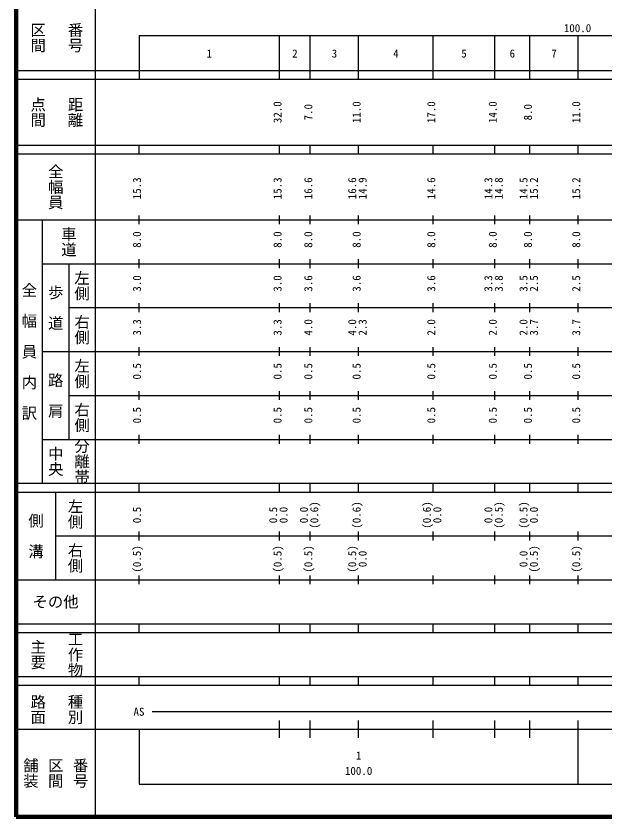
# Model space of a CAD drawing. Units: millimetres on the paper, enlarged 1000 times. Extents: x 40000 to 680000, y 20000 to 380000.
# Drawn here: x 40000 to 174096, y 20000 to 202409 of the extents above; entities that cross this region are included whole.
import ezdxf
from ezdxf.enums import TextEntityAlignment as Align

# ---------------------------------------------------------------- set-up
doc = ezdxf.new("R2010")
doc.units = ezdxf.units.MM
doc.header["$LTSCALE"] = 1000
doc.layers.add('M-TTL', color=2, linetype='Continuous', lineweight=140)
doc.layers.add('M-TTL-BAND', color=7, linetype='Continuous', lineweight=25)
doc.styles.add('@ＭＳ ゴシック', font='')
doc.styles.add('ＭＳ ゴシック', font='')
doc.styles.get('@ＭＳ ゴシック').set_extended_font_data('@MS Gothic')
doc.styles.get('ＭＳ ゴシック').set_extended_font_data('MS Gothic')

msp = doc.modelspace()

# ---------------------------------------------------------------- linework, layer by layer
at = {"layer": 'M-TTL'}
for p, q in [((40000, 380000), (40000, 20000)), ((40000, 20000), (680000, 20000))]:
    msp.add_line(p, q, dxfattribs=at)
at = {"layer": 'M-TTL-BAND'}
for p, q in [((58000, 370000), (58000, 20000)), ((68000, 198000), (579000, 198000)), ((68000, 198000), (68000, 188000)), ((100000, 188000), (100000, 198000)), ((107000, 188000), (107000, 198000)), ((118000, 188000), (118000, 198000)), ((135000, 188000), (135000, 198000)), ((149000, 188000), (149000, 198000)), ((157000, 188000), (157000, 198000)), ((168000, 188000), (168000, 198000)), ((40000, 190000), (579000, 190000)), ((40000, 188000), (579000, 188000)), ((40000, 173000), (579000, 173000)), ((68000, 171000), (68000, 173000)), ((100000, 171000), (100000, 173000)), ((107000, 171000), (107000, 173000)), ((118000, 171000), (118000, 173000)), ((135000, 171000), (135000, 173000)), ((149000, 171000), (149000, 173000)), ((157000, 171000), (157000, 173000)), ((168000, 171000), (168000, 173000)), ((40000, 171000), (579000, 171000)), ((68000, 155000), (68000, 157000)), ((100000, 155000), (100000, 157000)), ((107000, 155000), (107000, 157000)), ((118000, 155000), (118000, 157000)), ((135000, 155000), (135000, 157000)), ((149000, 155000), (149000, 157000)), ((157000, 155000), (157000, 157000)), ((168000, 155000), (168000, 157000)), ((40000, 156000), (579000, 156000)), ((46000, 96000), (46000, 156000)), ((46000, 146000), (579000, 146000)), ((52000, 146000), (52000, 106000)), ((68000, 145000), (68000, 147000)), ((100000, 145000), (100000, 147000)), ((107000, 145000), (107000, 147000)), ((118000, 145000), (118000, 147000)), ((135000, 145000), (135000, 147000)), ((149000, 145000), (149000, 147000)), ((157000, 145000), (157000, 147000)), ((168000, 145000), (168000, 147000)), ((68000, 135000), (68000, 137000)), ((100000, 135000), (100000, 137000)), ((107000, 135000), (107000, 137000)), ((118000, 135000), (118000, 137000)), ((135000, 135000), (135000, 137000)), ((149000, 135000), (149000, 137000)), ((157000, 135000), (157000, 137000)), ((168000, 135000), (168000, 137000)), ((52000, 136000), (579000, 136000)), ((46000, 126000), (579000, 126000)), ((68000, 125000), (68000, 127000)), ((100000, 125000), (100000, 127000)), ((107000, 125000), (107000, 127000)), ((118000, 125000), (118000, 127000)), ((135000, 125000), (135000, 127000)), ((149000, 125000), (149000, 127000)), ((157000, 125000), (157000, 127000)), ((168000, 125000), (168000, 127000)), ((68000, 115000), (68000, 117000)), ((100000, 115000), (100000, 117000)), ((107000, 115000), (107000, 117000)), ((118000, 115000), (118000, 117000)), ((135000, 115000), (135000, 117000)), ((149000, 115000), (149000, 117000)), ((157000, 115000), (157000, 117000)), ((168000, 115000), (168000, 117000)), ((52000, 116000), (579000, 116000)), ((46000, 106000), (579000, 106000)), ((68000, 105000), (68000, 107000)), ((100000, 105000), (100000, 107000)), ((107000, 105000), (107000, 107000)), ((118000, 105000), (118000, 107000)), ((135000, 105000), (135000, 107000)), ((149000, 105000), (149000, 107000)), ((157000, 105000), (157000, 107000)), ((168000, 105000), (168000, 107000)), ((40000, 96000), (579000, 96000)), ((68000, 94000), (68000, 96000)), ((100000, 94000), (100000, 96000)), ((107000, 94000), (107000, 96000)), ((118000, 94000), (118000, 96000)), ((135000, 94000), (135000, 96000)), ((149000, 94000), (149000, 96000)), ((157000, 94000), (157000, 96000)), ((168000, 94000), (168000, 96000)), ((40000, 94000), (579000, 94000)), ((49000, 94000), (49000, 74000)), ((49000, 84000), (579000, 84000)), ((68000, 83000), (68000, 85000)), ((100000, 83000), (100000, 85000)), ((107000, 83000), (107000, 85000)), ((118000, 83000), (118000, 85000)), ((135000, 83000), (135000, 85000)), ((149000, 83000), (149000, 85000)), ((157000, 83000), (157000, 85000)), ((168000, 83000), (168000, 85000)), ((68000, 73000), (68000, 75000)), ((100000, 73000), (100000, 75000)), ((107000, 73000), (107000, 75000)), ((118000, 73000), (118000, 75000)), ((135000, 73000), (135000, 75000)), ((149000, 73000), (149000, 75000)), ((157000, 73000), (157000, 75000)), ((168000, 73000), (168000, 75000)), ((40000, 74000), (579000, 74000)), ((40000, 64000), (579000, 64000)), ((68000, 62000), (68000, 64000)), ((100000, 62000), (100000, 64000)), ((107000, 62000), (107000, 64000)), ((118000, 62000), (118000, 64000)), ((135000, 62000), (135000, 64000)), ((149000, 62000), (149000, 64000)), ((157000, 62000), (157000, 64000)), ((168000, 62000), (168000, 64000)), ((40000, 62000), (579000, 62000)), ((40000, 52000), (579000, 52000)), ((68000, 50000), (68000, 52000)), ((100000, 50000), (100000, 52000)), ((107000, 50000), (107000, 52000)), ((118000, 50000), (118000, 52000)), ((135000, 50000), (135000, 52000)), ((149000, 50000), (149000, 52000)), ((157000, 50000), (157000, 52000)), ((168000, 50000), (168000, 52000)), ((40000, 50000), (579000, 50000)), ((71000, 44000), (565000, 44000)), ((100000, 38000), (100000, 42000)), ((107000, 38000), (107000, 42000)), ((118000, 38000), (118000, 42000)), ((135000, 38000), (135000, 42000)), ((149000, 38000), (149000, 42000)), ((157000, 38000), (157000, 42000)), ((168000, 27500), (168000, 42000)), ((40000, 40000), (579000, 40000)), ((68000, 40000), (68000, 27500)), ((68000, 27500), (579000, 27500))]:
    msp.add_line(p, q, dxfattribs=at)

# ---------------------------------------------------------------- texts
at = {"layer": 'M-TTL-BAND', "style": '@ＭＳ ゴシック'}
for s, p in [('番号', (53500, 197500)), ('区間', (45000, 197500)), ('点間', (45000, 180500)), ('距離', (53500, 180500)), ('全幅員', (49000, 163500)), ('車道', (52000, 151000)), ('左側', (55000, 141000)), ('全\u3000幅\u3000員\u3000内\u3000訳', (43000, 126000)), ('歩\u3000道', (49000, 136000)), ('右側', (55000, 131000)), ('左側', (55000, 121000)), ('路\u3000肩', (49000, 116000)), ('右側', (55000, 111000)), ('分離帯', (55000, 101000)), ('中央', (49000, 101000)), ('左側', (53500, 89000)), ('側\u3000溝', (44500, 84000)), ('右側', (53500, 79000)), ('主要', (45000, 57000)), ('工作物', (53500, 57000)), ('路面', (45000, 44500)), ('種別', (53500, 44500)), ('舗装', (43333, 30000)), ('区間', (49000, 30000)), ('番号', (54667, 30000))]:
    msp.add_text(s, height=2566, rotation=270, dxfattribs=at).set_placement(p, align=Align.MIDDLE_CENTER)
at = {"layer": 'M-TTL-BAND', "style": 'ＭＳ ゴシック'}
for s, p in [('100.0', (167844, 198195)), ('1', (84000, 192405)), ('2', (103500, 192405)), ('3', (112500, 192405)), ('4', (126500, 192405)), ('5', (142000, 192405)), ('6', (153000, 192405)), ('7', (162500, 192405)), ('AS', (68000, 42500)), ('1', (118000, 32523)), ('100.0', (118000, 29033))]:
    msp.add_text(s, height=1833, dxfattribs=at).set_placement(p, align=Align.BOTTOM_CENTER)
for s, p in [('32.0', (101000, 180500)), ('11.0', (119000, 180500)), ('17.0', (136000, 180500)), ('14.0', (150000, 180500)), ('11.0', (169000, 180500)), ('7.0', (108000, 180500)), ('8.0', (158000, 180500)), ('15.3', (69000, 163174)), ('15.3', (101000, 163174)), ('16.6', (108000, 163174)), ('16.6', (118000, 163174)), ('14.9', (120370, 163174)), ('14.6', (136000, 163174)), ('14.3', (149000, 163174)), ('14.8', (151370, 163174)), ('14.5', (157000, 163174)), ('15.2', (159370, 163174)), ('15.2', (169000, 163174)), ('8.0', (69000, 151500)), ('8.0', (101000, 151500)), ('8.0', (108000, 151500)), ('8.0', (119000, 151500)), ('8.0', (136000, 151500)), ('8.0', (150000, 151500)), ('8.0', (158000, 151500)), ('8.0', (169000, 151500)), ('3.0', (69000, 141500)), ('3.0', (101000, 141500)), ('3.6', (108000, 141500)), ('3.6', (119000, 141500)), ('3.6', (136000, 141500)), ('3.3', (149000, 141500)), ('3.8', (151370, 141500)), ('3.5', (157000, 141500)), ('2.5', (159370, 141500)), ('2.5', (169000, 141500)), ('3.3', (69000, 131500)), ('3.3', (101000, 131500)), ('4.0', (108000, 131500)), ('4.0', (118000, 131500)), ('2.3', (120370, 131500)), ('2.0', (136000, 131500)), ('2.0', (150000, 131500)), ('2.0', (157000, 131500)), ('3.7', (159370, 131500)), ('3.7', (169000, 131500)), ('0.5', (69000, 121500)), ('0.5', (101000, 121500)), ('0.5', (108000, 121500)), ('0.5', (119000, 121500)), ('0.5', (136000, 121500)), ('0.5', (150000, 121500)), ('0.5', (158000, 121500)), ('0.5', (169000, 121500)), ('0.5', (69000, 111500)), ('0.5', (101000, 111500)), ('0.5', (108000, 111500)), ('0.5', (119000, 111500)), ('0.5', (136000, 111500)), ('0.5', (150000, 111500)), ('0.5', (158000, 111500)), ('0.5', (169000, 111500)), ('(0.6)', (109370, 88764)), ('(0.6)', (119000, 88764)), ('(0.6)', (135000, 88764)), ('(0.5)', (151370, 88764)), ('(0.5)', (157000, 88764)), ('0.5', (69000, 88764)), ('0.5', (100000, 88764)), ('0.0', (102370, 88764)), ('0.0', (107000, 88764)), ('0.0', (137370, 88764)), ('0.0', (149000, 88764)), ('0.0', (159370, 88764)), ('(0.5)', (69000, 78764)), ('(0.5)', (101000, 78764)), ('(0.5)', (108000, 78764)), ('(0.5)', (118000, 78764)), ('0.0', (120370, 78764)), ('0.0', (157000, 78764)), ('(0.5)', (159370, 78764)), ('(0.5)', (169000, 78764))]:
    msp.add_text(s, height=1833, rotation=90, dxfattribs=at).set_placement(p, align=Align.BOTTOM_CENTER)
msp.add_text('その他', height=2566, dxfattribs=at).set_placement((49000, 69000), align=Align.MIDDLE_CENTER)

doc.saveas('drawing.dxf')
